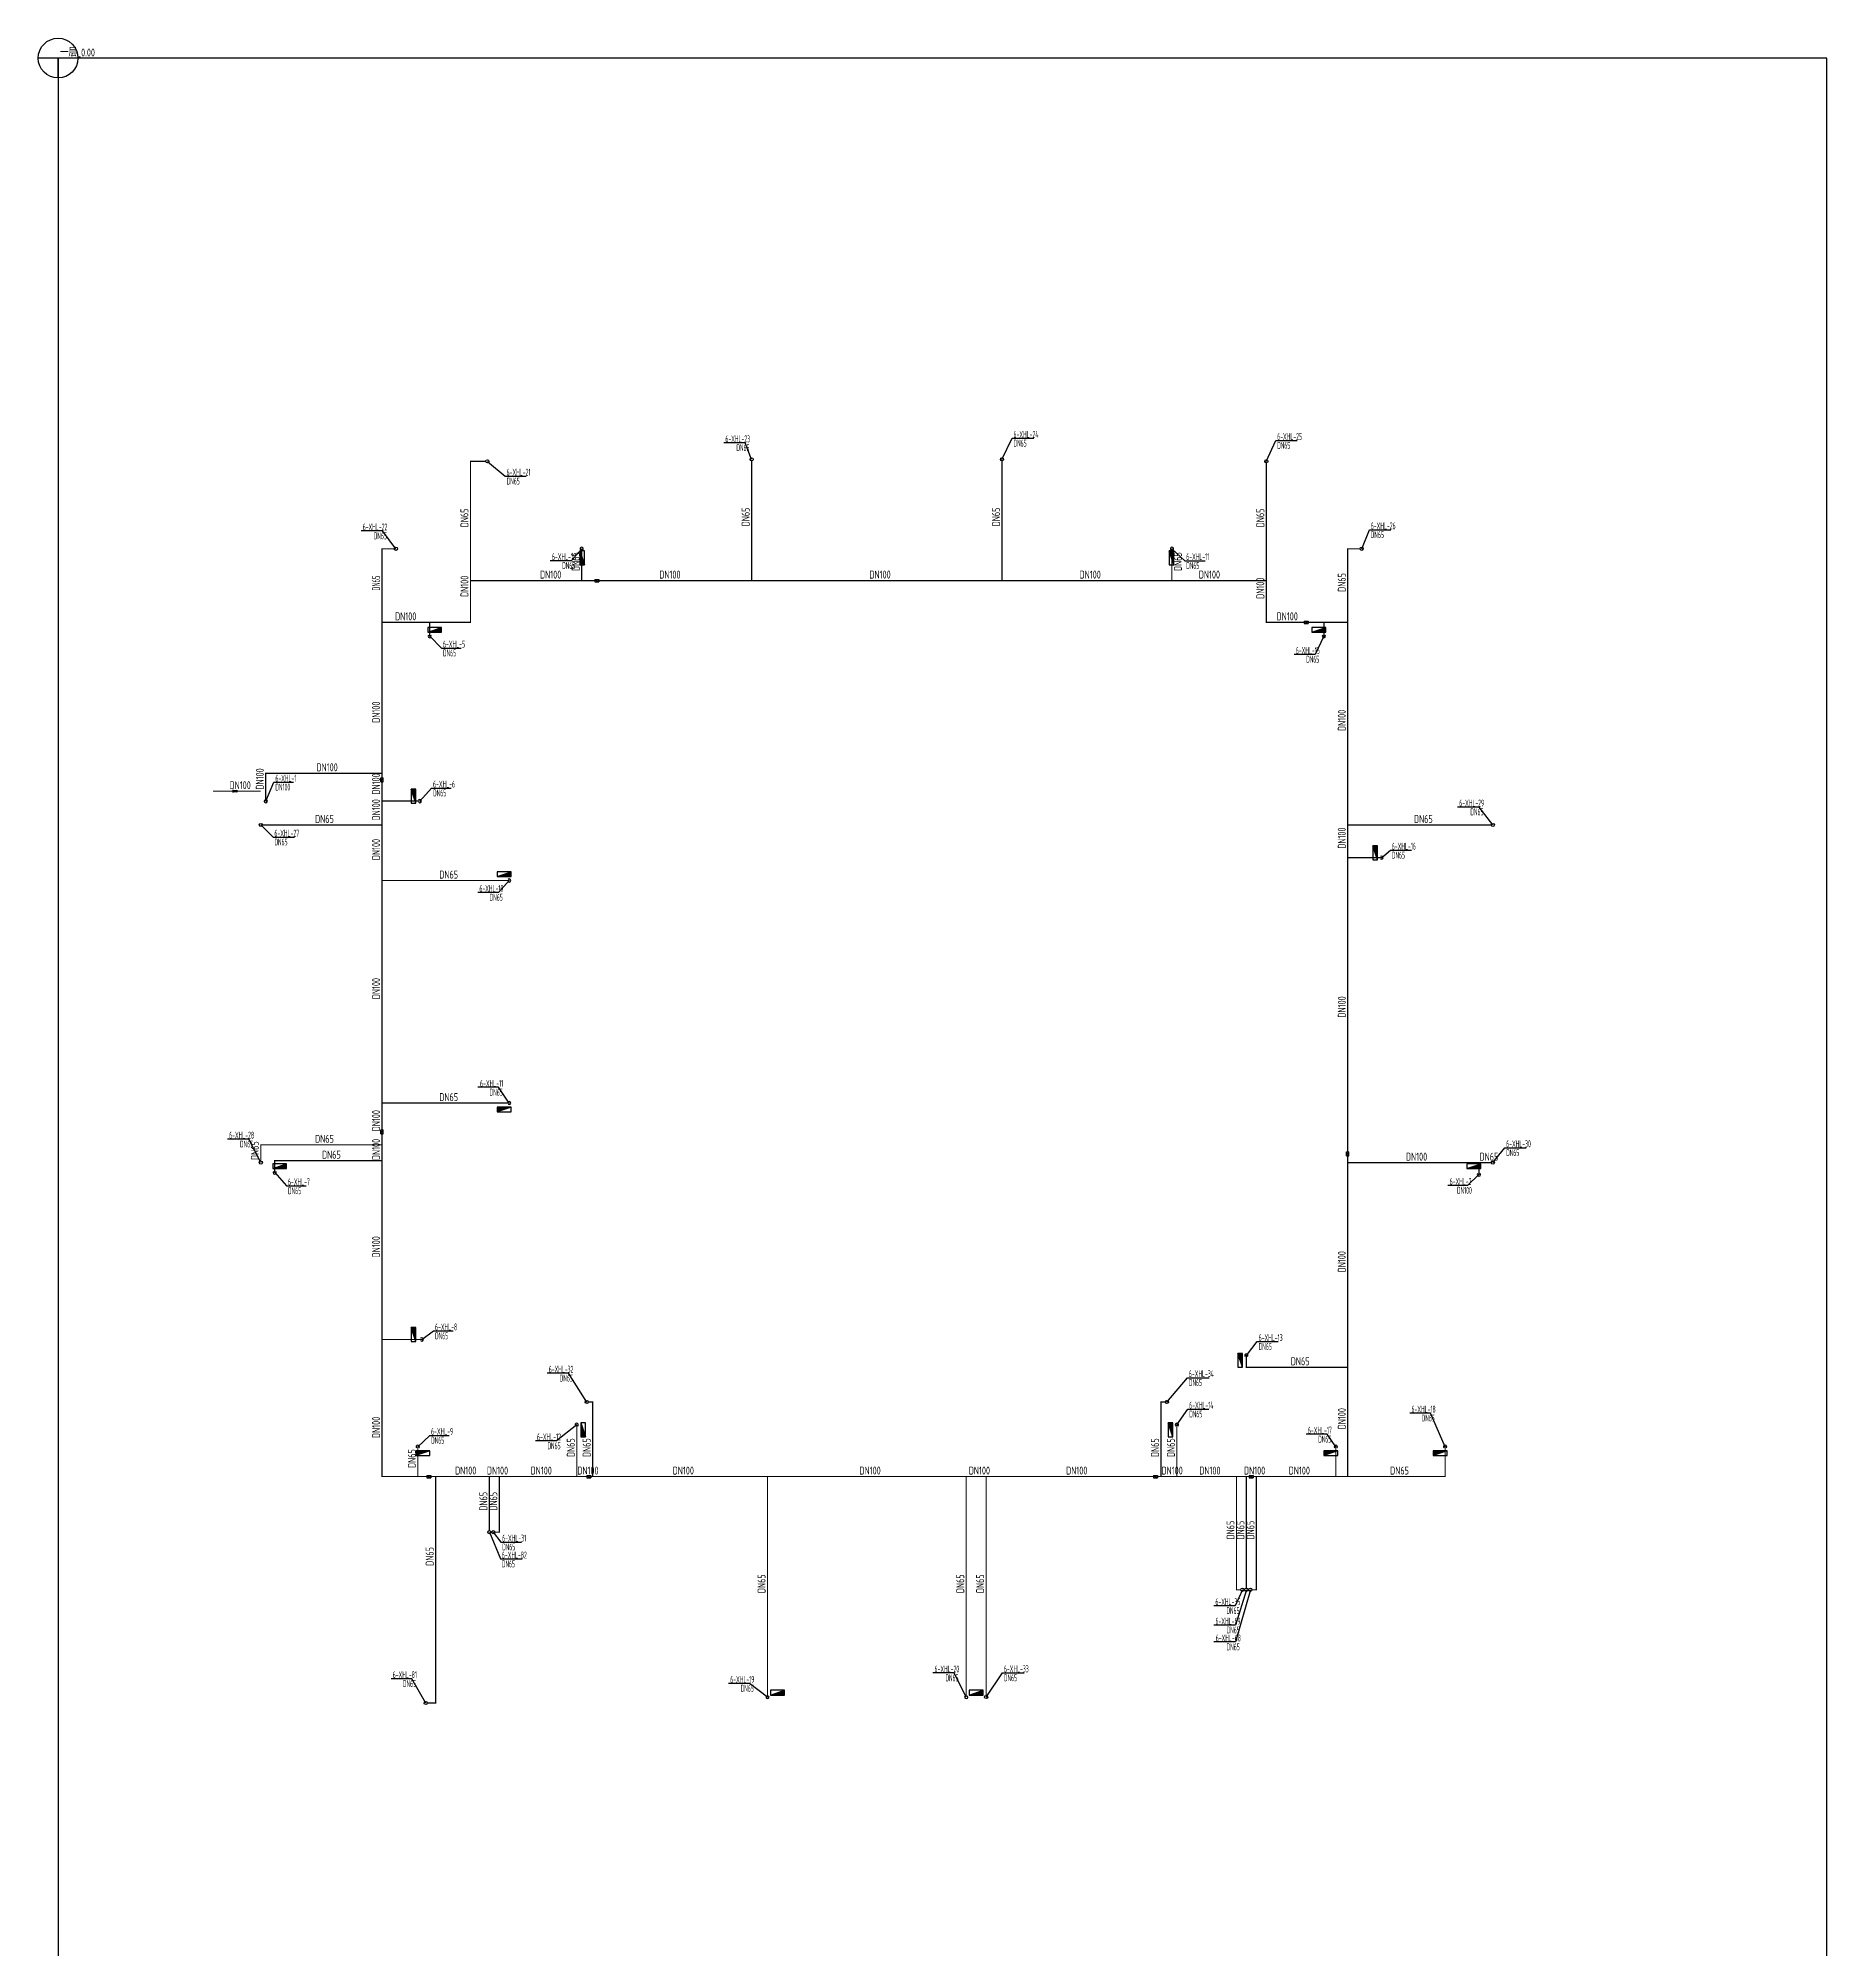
# Model space of a CAD drawing. Header units: millimetres. Extents: x -47741 to 42264, y -1159854 to 32416.
# Drawn here: x -47741 to 42264, y -397081 to -300860 of the extents above; entities that cross this region are included whole.
import ezdxf

# ---------------------------------------------------------------- set-up
doc = ezdxf.new("R2010")
doc.units = ezdxf.units.MM
doc.header["$LTSCALE"] = 1000
doc.layers.get('0').update_dxf_attribs({"linetype": 'CONTINUOUS'})
for name, color, linetype in [('DIM_消防', 3, 'CONTINUOUS'), ('EQUIP_消火栓', 7, 'CONTINUOUS'), ('PIPE-消防', 1, 'CONTINUOUS'), ('S-Xh_注释', 3, 'CONTINUOUS'), ('TEXT_消防', 7, 'CONTINUOUS'), ('VALVE_消防', 7, 'CONTINUOUS'), ('VPIPE-消防', 1, 'CONTINUOUS')]:
    doc.layers.add(name, color=color, linetype=linetype)
doc.styles.add('_TWT_PIPEDN', font='GBENOR', dxfattribs={"width": 0.7, "height": 3.5, "bigfont": 'HZTXT'})
doc.styles.add('_TWT_SERIAL', font='GBENOR', dxfattribs={"width": 0.7, "height": 3.5, "bigfont": 'HZTXT'})
doc.styles.add('AUDIT_D_250914160146-2', font='GBENOR', dxfattribs={"width": 0.7, "height": 3.5, "bigfont": 'HZTXT'})
doc.styles.get("Standard").update_dxf_attribs({"font": 'GBENOR', "bigfont": 'GBCBIG'})

# ---------------------------------------------------------------- blocks, each defined once
blk = doc.blocks.new('Floorbase')
for p, q in [((0, 0), (-1000, 0)), ((0, -1000), (0, 0))]:
    blk.add_line(p, q)
blk.add_circle((0, 0), 1000)
at = {"style": '_TWT_PIPEDN', "width": 0.8}
blk.add_attdef('Elevation', (92, 81), '', height=400, dxfattribs=at)
blk = doc.blocks.new('$TwtSys$00000434')
for p, q in [((-0.5, 0.5), (-0.5, -0.5)), ((-0.5, -0.5), (0.5, 0.5)), ((0.5, 0.5), (-0.5, 0.5)), ((0.5, -0.5), (0.5, 0.5)), ((-0.5, -0.5), (0.5, -0.5))]:
    blk.add_line(p, q)
blk.add_solid([(0.5, -0.5), (0.5, 0.5), (-0.5, -0.5)])
blk = doc.blocks.new('$VALVE$00000296')
for points in [[(-125, 72), (-125, -72), (125, 72), (125, -72), (-125, 72)], [(0, 60), (0, -64)]]:
    blk.add_lwpolyline(points)
for p in [(-125, 0), (125, 0)]:
    blk.add_point(p)
blk = doc.blocks.new('$VALVE$00000316')
for p, q in [((-125, 72), (125, -72)), ((-125, 72), (-125, -72)), ((-125, 72), (125, 72)), ((125, 72), (125, -72)), ((-125, -72), (125, -72))]:
    blk.add_line(p, q)
at = {"const_width": 21.1}
blk.add_lwpolyline([(-11, 0, 1), (11, 0, 1)], format="xyb", close=True, dxfattribs=at)
for p in [(-125, 0), (125, 0)]:
    blk.add_point(p)
at = {"color": 7, "flags": 9}
for tag in ['XSIZE', 'YSIZE']:
    blk.add_attdef(tag, (0, 0), '', height=0.5, dxfattribs=at)

msp = doc.modelspace()

# ---------------------------------------------------------------- hatches: boundary and pattern name
at = {"layer": 'PIPE-消防'}
for points in [[(-25991, -322160), (-26021, -322160), (-26021, -322130)], [(-25991, -322160), (-25991, -322130), (-26021, -322130)], [(-30441, -326560), (-30471, -326560), (-30471, -326530)], [(-30441, -326560), (-30441, -326530), (-30471, -326530)], [(18159, -326560), (18129, -326560), (18129, -326530)], [(18159, -326560), (18159, -326530), (18129, -326530)], [(-25991, -330260), (-25961, -330260), (-25961, -330290)], [(-25991, -330260), (-25991, -330290), (-25961, -330290)], [(14059, -330260), (14029, -330260), (14029, -330290)], [(14059, -330260), (14059, -330290), (14029, -330290)], [(-36291, -337860), (-36321, -337860), (-36321, -337830)], [(-36291, -337860), (-36291, -337830), (-36321, -337830)], [(-36541, -356560), (-36541, -356530), (-36571, -356530)], [(-36541, -356560), (-36571, -356560), (-36571, -356530)], [(-35841, -357360), (-35871, -357360), (-35871, -357330)], [(-35841, -357360), (-35841, -357330), (-35871, -357330)], [(13059, -367760), (13029, -367760), (13029, -367790)], [(13059, -367760), (13059, -367790), (13029, -367790)], [(-19841, -369510), (-19811, -369510), (-19811, -369480)], [(-19841, -369510), (-19841, -369480), (-19811, -369480)], [(8759, -369510), (8759, -369480), (8729, -369480)], [(8759, -369510), (8729, -369510), (8729, -369480)], [(-30441, -373260), (-30441, -373290), (-30471, -373290)], [(-30441, -373260), (-30471, -373260), (-30471, -373290)], [(23059, -373260), (23089, -373260), (23089, -373290)], [(23059, -373260), (23059, -373290), (23089, -373290)], [(-24540, -376060), (-24510, -376060), (-24510, -376090)], [(-24540, -376060), (-24540, -376090), (-24510, -376090)], [(12559, -378960), (12529, -378960), (12529, -378990)], [(12559, -378960), (12559, -378990), (12529, -378990)], [(13559, -378960), (13589, -378960), (13589, -378990)], [(13559, -378960), (13559, -378990), (13589, -378990)], [(-27741, -384660), (-27741, -384690), (-27711, -384690)], [(-27741, -384660), (-27711, -384660), (-27711, -384690)]]:
    msp.add_hatch(color=256, dxfattribs=at).paths.add_polyline_path(points)

# ---------------------------------------------------------------- linework, layer by layer
at = {"layer": 'DIM_消防'}
for p, q in [((-12160, -321225), (-13243, -321225)), ((-11841, -322060), (-12160, -321225)), ((759, -322060), (1268, -320999)), ((1268, -320999), (2359, -320999)), ((14059, -322160), (14538, -321109)), ((14538, -321109), (15621, -321109)), ((-25140, -322160, -3000), (-24240, -322906, -3400)), ((-24240, -322906, -3400), (-23193, -322906, -3400)), ((-30408, -325662, -3000), (-31494, -325662, -3000)), ((-29741, -326560, -3000), (-30408, -325662, -3000)), ((18860, -326560, -3000), (19248, -325604, -3000)), ((19248, -325604, -3000), (20332, -325604, -3000)), ((-20391, -326560), (-20928, -327159)), ((9309, -326560), (9959, -327159)), ((-20928, -327159), (-21975, -327159)), ((9959, -327159), (10977, -327159)), ((-28041, -330960), (-27442, -331558)), ((16959, -330960), (16513, -331875)), ((-27442, -331558), (-26454, -331558)), ((16513, -331875), (15460, -331875)), ((-36291, -339260), (-35878, -338310)), ((-35878, -338310), (-34896, -338310)), ((-28541, -339260), (-27942, -338606)), ((-27942, -338606), (-26954, -338606)), ((24775, -339560), (23688, -339560)), ((25459, -340460), (24775, -339560)), ((-36541, -340460), (-35925, -341075)), ((-35925, -341075), (-34849, -341075)), ((19859, -342110), (20306, -341734)), ((20306, -341734), (21361, -341734)), ((-24041, -343260), (-24578, -343858)), ((-24578, -343858), (-25625, -343858)), ((-24578, -353668), (-25625, -353668)), ((-24041, -354460), (-24578, -353668)), ((-37141, -356276), (-38217, -356276)), ((-36541, -357460), (-37141, -356276)), ((25459, -357460), (26059, -356713)), ((26059, -356713), (27136, -356713)), ((-35841, -357960), (-35243, -358627)), ((-35243, -358627), (-34255, -358627)), ((24177, -358607, -6000), (23195, -358607, -6000)), ((24759, -358060, -6000), (24177, -358607, -6000)), ((-28441, -366360, -3000), (-27842, -365931, -3000)), ((-27842, -365931, -3000), (-26854, -365931, -3000)), ((13059, -367160), (13606, -366468)), ((13606, -366468), (14661, -366468)), ((-21048, -368060), (-22134, -368060)), ((-20141, -369510), (-21048, -368060)), ((9059, -369510), (10093, -368285)), ((10093, -368285), (11185, -368285)), ((9559, -370660), (10110, -369868)), ((10110, -369868), (11172, -369868)), ((22328, -370069), (21282, -370069)), ((23059, -371760), (22328, -370069)), ((-28641, -371760, -3000), (-28042, -371189, -3000)), ((-28042, -371189, -3000), (-27054, -371189, -3000)), ((-20640, -370660), (-21668, -371466)), ((17116, -371132), (16069, -371132)), ((17559, -371760), (17116, -371132)), ((-21668, -371466), (-22723, -371466)), ((-25040, -376060, 3000), (-24479, -377411, 3000)), ((-24840, -376060, -3000), (-24465, -376561, -3000)), ((-24465, -376561, -3000), (-23418, -376561, -3000)), ((-24479, -377411, 3000), (-23393, -377411, 3000)), ((12859, -378960), (12500, -379761)), ((13259, -378960, 3000), (12509, -381589)), ((13059, -378960, 3000), (12509, -380739)), ((12500, -379761), (11417, -379761)), ((12509, -380739), (11422, -380739)), ((12509, -381589), (11422, -381589)), ((-28941, -383435), (-29987, -383435)), ((-28241, -384660), (-28941, -383435)), ((-11944, -383673), (-13001, -383673)), ((-11041, -384360, 3000), (-11944, -383673)), ((-1642, -383149, 3000), (-2718, -383149, 3000)), ((-1041, -384360, 3000), (-1642, -383149, 3000)), ((-41, -384360), (785, -383142)), ((785, -383142), (1868, -383142))]:
    msp.add_line(p, q, dxfattribs=at)
at = {"layer": 'PIPE-消防', "const_width": 60}
for points in [[(-25991, -328160), (-25991, -322160)], [(-25220, -322160), (-25991, -322160)], [(-11841, -322140), (-11841, -328160)], [(759, -322140), (759, -328160)], [(14059, -322240), (14059, -328160)], [(-30441, -326560), (-30441, -330260)], [(-29821, -326560), (-30441, -326560)], [(-20391, -326560), (-20391, -328160)], [(9309, -326560), (9309, -328160)], [(18159, -330260), (18159, -326560)], [(18159, -326560), (18780, -326560)], [(-25991, -328160), (-20391, -328160)], [(-25991, -328160), (-25991, -330260)], [(-20391, -328160), (-19727, -328160)], [(-19527, -328160), (-11841, -328160)], [(-11841, -328160), (759, -328160)], [(759, -328160), (9309, -328160)], [(9309, -328160), (14059, -328160)], [(14059, -328160), (14059, -330260)], [(-30441, -330260), (-30441, -337860)], [(-28041, -330260), (-30441, -330260)], [(-28041, -330260), (-28041, -330960)], [(-25991, -330260), (-28041, -330260)], [(14059, -330260), (15967, -330260)], [(16167, -330260), (16959, -330260)], [(16959, -330260), (16959, -330960)], [(16959, -330260), (18159, -330260)], [(18159, -340460), (18159, -330260)], [(-36291, -339260), (-36291, -337860)], [(-36291, -337860), (-30441, -337860)], [(-30441, -337860), (-30441, -338094)], [(-30441, -338293), (-30441, -339260)], [(-37954, -338760), (-38941, -338760)], [(-36541, -338760), (-37754, -338760)], [(-28541, -339260), (-30441, -339260)], [(-30441, -339260), (-30441, -340460)], [(-36461, -340460), (-30441, -340460)], [(-30441, -340460), (-30441, -343260)], [(18159, -342110), (18159, -340460)], [(25379, -340460), (18159, -340460)], [(19859, -342110), (18159, -342110)], [(18159, -356910), (18159, -342110)], [(-24041, -343260), (-30441, -343260)], [(-30441, -343260), (-30441, -354460)], [(-24041, -354460), (-30441, -354460)], [(-30441, -354460), (-30441, -355803)], [(-30441, -356003), (-30441, -356560)], [(-36541, -356560), (-30441, -356560)], [(-36541, -357380), (-36541, -356560)], [(-30441, -356560), (-30441, -357360)], [(-35841, -357960), (-35841, -357360)], [(-35841, -357360), (-30441, -357360)], [(-30441, -357360), (-30441, -366360)], [(18159, -357460), (18159, -357110)], [(18159, -367760), (18159, -357460)], [(24759, -357460), (18159, -357460)], [(24759, -358060), (24759, -357460)], [(25379, -357460), (24759, -357460)], [(-28441, -366360), (-30441, -366360)], [(-30441, -366360), (-30441, -373260)], [(13059, -367160), (13059, -367760)], [(13059, -367760), (18159, -367760)], [(18159, -373260), (18159, -367760)], [(-19841, -369510), (-20061, -369510)], [(-19841, -369510), (-19841, -373260)], [(8979, -369510), (8759, -369510)], [(8759, -369510), (8759, -373260)], [(-20640, -370660), (-20640, -373260)], [(9559, -370660), (9559, -373260)], [(-28641, -371760), (-28641, -373260)], [(17559, -371760), (17559, -373260)], [(23059, -371760), (23059, -373260)], [(-30441, -373260), (-28641, -373260)], [(-28641, -373260), (-28185, -373260)], [(-27985, -373260), (-27741, -373260)], [(-27741, -373260), (-25040, -373260)], [(-27741, -384660), (-27741, -373260)], [(-25040, -375980), (-25040, -373260)], [(-25040, -373260), (-24540, -373260)], [(-24540, -376060), (-24540, -373260)], [(-24540, -373260), (-20640, -373260)], [(-20640, -373260), (-20130, -373260)], [(-19930, -373260), (-19841, -373260)], [(-19841, -373260), (-11041, -373260)], [(-11041, -384360), (-11041, -373260)], [(-11041, -373260), (-1041, -373260)], [(-1041, -384360), (-1041, -373260)], [(-1041, -373260), (-41, -373260)], [(-41, -373260), (8390, -373260)], [(-41, -384280), (-41, -373260)], [(8590, -373260), (8759, -373260)], [(8759, -373260), (9559, -373260)], [(9559, -373260), (12559, -373260)], [(12559, -378960), (12559, -373260)], [(12559, -373260), (13059, -373260)], [(13059, -378880), (13059, -373260)], [(13059, -373260), (13196, -373260)], [(13396, -373260), (13559, -373260)], [(13559, -378960), (13559, -373260)], [(13559, -373260), (17559, -373260)], [(17559, -373260), (18159, -373260)], [(18159, -373260), (23059, -373260)], [(-24540, -376060), (-24760, -376060)], [(12559, -378960), (12779, -378960)], [(13559, -378960), (13339, -378960)], [(-28161, -384660), (-27741, -384660)]]:
    msp.add_lwpolyline(points, dxfattribs=at)
at = {"layer": 'S-Xh_注释'}
msp.add_lwpolyline([(-46741, -493303), (42264, -493303), (42264, -301860), (-46741, -301860)], close=True, dxfattribs=at)
at = {"layer": 'VPIPE-消防'}
for centre in [(-25140, -322160), (-11841, -322060), (759, -322060), (14059, -322160), (-29741, -326560), (18860, -326560), (-36541, -340460), (25459, -340460), (-36541, -357460), (25459, -357460), (-20141, -369510), (9059, -369510), (-25040, -376060), (-24840, -376060), (12859, -378960), (13059, -378960), (13259, -378960), (-28241, -384660), (-41, -384360)]:
    msp.add_circle(centre, 80, dxfattribs=at)
for centre, start, end in [((-20391, -326560), 315, 225), ((9309, -326560), 315, 225), ((-28041, -330960), 135, 45), ((16959, -330960), 135, 45), ((-36291, -339260), 135, 45), ((-28541, -339260), 225, 135), ((19859, -342110), 225, 135), ((-24041, -343260), 225, 135), ((-24041, -354460), 225, 135), ((-35841, -357960), 135, 45), ((24759, -358060), 135, 45), ((-28441, -366360), 225, 135), ((13059, -367160), 315, 225), ((-20640, -370660), 315, 225), ((9559, -370660), 315, 225), ((-28641, -371760), 315, 225), ((17559, -371760), 315, 225), ((23059, -371760), 315, 225), ((-11041, -384360), 135, 45), ((-1041, -384360), 135, 45)]:
    msp.add_arc(centre, 80, start, end, dxfattribs=at)

# ---------------------------------------------------------------- block references
at = {"layer": 'EQUIP_消火栓', "xscale": 700, "yscale": 240, "zscale": 700}
for p, rotation in [((-20371, -327010), 270), ((9289, -327010), 89.99999999999999), ((-28861, -339010), 90), ((19539, -341860), 89.99999999999999), ((-24291, -354780), 180), ((-28861, -366110), 90), ((12739, -367410), 90), ((-20321, -370910), 270), ((9239, -370910), 90), ((-28391, -372080), 180), ((17309, -372080), 180), ((22809, -372080), 180)]:
    msp.add_blockref('$TwtSys$00000434', p, dxfattribs=dict(at, rotation=rotation))
for p in [(-27791, -330640), (16709, -330640), (-24291, -342940), (-35591, -357640), (24509, -357640), (-10541, -384140), (-541, -384140)]:
    msp.add_blockref('$TwtSys$00000434', p, dxfattribs=at)
at = {"layer": 'S-Xh_注释', "color": 0}
msp.add_blockref('Floorbase', (-46741, -301860), dxfattribs=at).add_auto_attribs({'Elevation': '一层_0.00'})
at = {"layer": 'VALVE_消防', "xscale": 0.8, "yscale": 0.8, "zscale": 0.8}
for p in [(-19627, -328160), (16067, -330260), (-28085, -373260), (-20030, -373260), (8490, -373260), (13296, -373260)]:
    msp.add_blockref('$VALVE$00000316', p, dxfattribs=at)
at = {"layer": 'VALVE_消防', "zscale": 0.8}
for name, p, xscale, yscale, rotation in [('$VALVE$00000316', (-30441, -338194), -0.8, -0.8, 270), ('$VALVE$00000296', (-37854, -338760), -0.8, -0.8, 180.0000000102928), ('$VALVE$00000316', (-30441, -355903), -0.8, -0.8, 269.9999999999999), ('$VALVE$00000316', (18159, -357010), 0.8, 0.8, 90)]:
    msp.add_blockref(name, p, dxfattribs=dict(at, xscale=xscale, yscale=yscale, rotation=rotation))

# ---------------------------------------------------------------- texts
at = {"layer": 'DIM_消防', "color": 7, "style": '_TWT_SERIAL', "width": 0.56}
for s, p in [('6-XHL-23', (-13162, -321198)), ('DN65', (-12608, -321645)), ('6-XHL-24', (1338, -320973)), ('DN65', (1338, -321419)), ('6-XHL-25', (14608, -321083)), ('DN65', (14608, -321529)), ('6-XHL-21', (-24170, -322880, -3400)), ('DN65', (-24170, -323326, -3400)), ('6-XHL-26', (19318, -325578, -3000)), ('6-XHL-22', (-31412, -325636, -3000)), ('DN65', (-30856, -326082, -3000)), ('DN65', (19318, -326024, -3000)), ('6-XHL-10', (-21890, -327132)), ('6-XHL-11', (10029, -327132)), ('DN65', (-21376, -327579)), ('DN65', (10029, -327579)), ('6-XHL-5', (-27372, -331532)), ('DN65', (-27372, -331978)), ('6-XHL-15', (15544, -331849)), ('DN65', (16065, -332295)), ('6-XHL-1', (-35808, -338284)), ('DN100', (-35808, -338730)), ('6-XHL-6', (-27872, -338580)), ('DN65', (-27872, -339026)), ('6-XHL-29', (23769, -339533)), ('DN65', (24328, -339980)), ('6-XHL-27', (-35855, -341049)), ('DN65', (-35855, -341495)), ('6-XHL-16', (20376, -341707)), ('DN65', (20376, -342154)), ('6-XHL-10', (-25540, -343832)), ('DN65', (-25026, -344278)), ('6-XHL-11', (-25507, -353642)), ('DN65', (-25026, -354088)), ('6-XHL-28', (-38135, -356250)), ('DN65', (-37588, -356696)), ('6-XHL-30', (26129, -356687)), ('DN65', (26129, -357133)), ('6-XHL-7', (-35173, -358601)), ('DN65', (-35173, -359047)), ('6-XHL-2', (23287, -358581, -6000)), ('DN100', (23655, -359027, -6000)), ('6-XHL-8', (-27772, -365905, -3000)), ('DN65', (-27772, -366351, -3000)), ('6-XHL-13', (13676, -366442)), ('DN65', (13676, -366888)), ('6-XHL-32', (-22052, -368034)), ('DN65', (-21496, -368480)), ('6-XHL-34', (10163, -368258)), ('DN65', (10163, -368705)), ('6-XHL-14', (10180, -369842)), ('DN65', (10180, -370288)), ('6-XHL-18', (21367, -370042)), ('DN65', (21881, -370489)), ('6-XHL-9', (-27972, -371163, -3000)), ('DN65', (-27972, -371609, -3000)), ('6-XHL-12', (-22639, -371440)), ('6-XHL-17', (16154, -371106)), ('DN65', (16668, -371552)), ('DN65', (-22115, -371886)), ('6-XHL-31', (-24395, -376535, -3000)), ('6-XHL-82', (-24409, -377385, 3000)), ('DN65', (-24395, -376981, -3000)), ('DN65', (-24409, -377831, 3000)), ('6-XHL-35', (11499, -379735)), ('DN65', (12052, -380181)), ('6-XHL-69', (11503, -380713)), ('DN65', (12062, -381159)), ('6-XHL-68', (11515, -381563)), ('DN65', (12062, -382009)), ('6-XHL-20', (-2636, -383122, 3000)), ('6-XHL-33', (855, -383116)), ('6-XHL-81', (-29902, -383409)), ('DN65', (-29388, -383855)), ('6-XHL-19', (-12917, -383647)), ('DN65', (-12392, -384093)), ('DN65', (-2089, -383569, 3000)), ('DN65', (855, -383562))]:
    msp.add_text(s, height=350, dxfattribs=at).set_placement(p)
at = {"layer": 'TEXT_消防'}
for s, style, width, p in [('DN65', 'AUDIT_D_250914160146-2', 0.7, (-26091, -325480)), ('DN65', 'AUDIT_D_250914160146-2', 0.7, (-11941, -325430)), ('DN65', 'AUDIT_D_250914160146-2', 0.7, (659, -325430)), ('DN65', 'AUDIT_D_250914160146-2', 0.7, (13959, -325480)), ('DN65', 'AUDIT_D_250914160146-2', 0.7, (-20491, -327680)), ('DN65', 'AUDIT_D_250914160146-2', 0.7, (9809, -327680)), ('DN65', '_TWT_PIPEDN', 0.56, (-30541, -328666)), ('DN65', 'AUDIT_D_250914160146-2', 0.7, (18059, -328730)), ('DN100', 'AUDIT_D_250914160146-2', 0.7, (-26091, -328987)), ('DN100', 'AUDIT_D_250914160146-2', 0.7, (13959, -329081)), ('DN100', 'AUDIT_D_250914160146-2', 0.7, (-30541, -335322)), ('DN100', 'AUDIT_D_250914160146-2', 0.7, (18059, -335734)), ('DN100', 'AUDIT_D_250914160146-2', 0.7, (-36391, -338682)), ('DN100', 'AUDIT_D_250914160146-2', 0.7, (-30541, -338934)), ('DN100', 'AUDIT_D_250914160146-2', 0.7, (-30541, -340234)), ('DN100', 'AUDIT_D_250914160146-2', 0.7, (-30541, -342234)), ('DN100', 'AUDIT_D_250914160146-2', 0.7, (18059, -341659)), ('DN100', 'AUDIT_D_250914160146-2', 0.7, (-30541, -349234)), ('DN100', 'AUDIT_D_250914160146-2', 0.7, (18059, -350159)), ('DN100', 'AUDIT_D_250914160146-2', 0.7, (-30541, -355883)), ('DN65', 'AUDIT_D_250914160146-2', 0.7, (-36641, -357330)), ('DN100', 'AUDIT_D_250914160146-2', 0.7, (-30541, -357333)), ('DN100', 'AUDIT_D_250914160146-2', 0.7, (-30541, -362233)), ('DN100', 'AUDIT_D_250914160146-2', 0.7, (18059, -362984)), ('DN100', 'AUDIT_D_250914160146-2', 0.7, (18059, -370884)), ('DN100', 'AUDIT_D_250914160146-2', 0.7, (-30541, -371323)), ('DN65', 'AUDIT_D_250914160146-2', 0.7, (-28741, -372830)), ('DN65', 'AUDIT_D_250914160146-2', 0.7, (-20740, -372280)), ('DN65', 'AUDIT_D_250914160146-2', 0.7, (-19941, -372280)), ('DN65', 'AUDIT_D_250914160146-2', 0.7, (8659, -372280)), ('DN65', 'AUDIT_D_250914160146-2', 0.7, (9459, -372280)), ('DN65', 'AUDIT_D_250914160146-2', 0.7, (-25140, -374980)), ('DN65', 'AUDIT_D_250914160146-2', 0.7, (-24640, -374980)), ('DN65', 'AUDIT_D_250914160146-2', 0.7, (12459, -376430)), ('DN65', 'AUDIT_D_250914160146-2', 0.7, (12959, -376430)), ('DN65', 'AUDIT_D_250914160146-2', 0.7, (13459, -376430)), ('DN65', 'AUDIT_D_250914160146-2', 0.7, (-27841, -377757)), ('DN65', 'AUDIT_D_250914160146-2', 0.7, (-11141, -379130)), ('DN65', 'AUDIT_D_250914160146-2', 0.7, (-1141, -379130)), ('DN65', 'AUDIT_D_250914160146-2', 0.7, (-141, -379130))]:
    msp.add_text(s, height=400, rotation=90, dxfattribs=dict(at, style=style, width=width)).set_placement(p)
at = {"layer": 'TEXT_消防', "style": 'AUDIT_D_250914160146-2', "width": 0.7}
for s, p in [('DN100', (-22489, -328060)), ('DN100', (-16489, -328060)), ('DN100', (-5914, -328060)), ('DN100', (4661, -328060)), ('DN100', (10661, -328060)), ('DN100', (-29783, -330160)), ('DN100', (14578, -330160)), ('DN100', (-33739, -337760)), ('DN100', (-38114, -338660)), ('DN65', (-33810, -340360)), ('DN65', (21490, -340360)), ('DN65', (-27560, -343160)), ('DN65', (-27560, -354360)), ('DN65', (-33810, -356460)), ('DN65', (-33460, -357260)), ('DN100', (21086, -357360)), ('DN65', (24790, -357360)), ('DN65', (15290, -367660)), ('DN100', (-26764, -373160)), ('DN100', (-25164, -373160)), ('DN100', (-22964, -373160)), ('DN100', (-20614, -373160)), ('DN100', (-15814, -373160)), ('DN100', (-6414, -373160)), ('DN100', (-914, -373160)), ('DN100', (3986, -373160)), ('DN100', (8786, -373160)), ('DN100', (10686, -373160)), ('DN100', (12936, -373160)), ('DN100', (15186, -373160)), ('DN65', (20290, -373160))]:
    msp.add_text(s, height=400, dxfattribs=at).set_placement(p)

doc.saveas('drawing.dxf')
